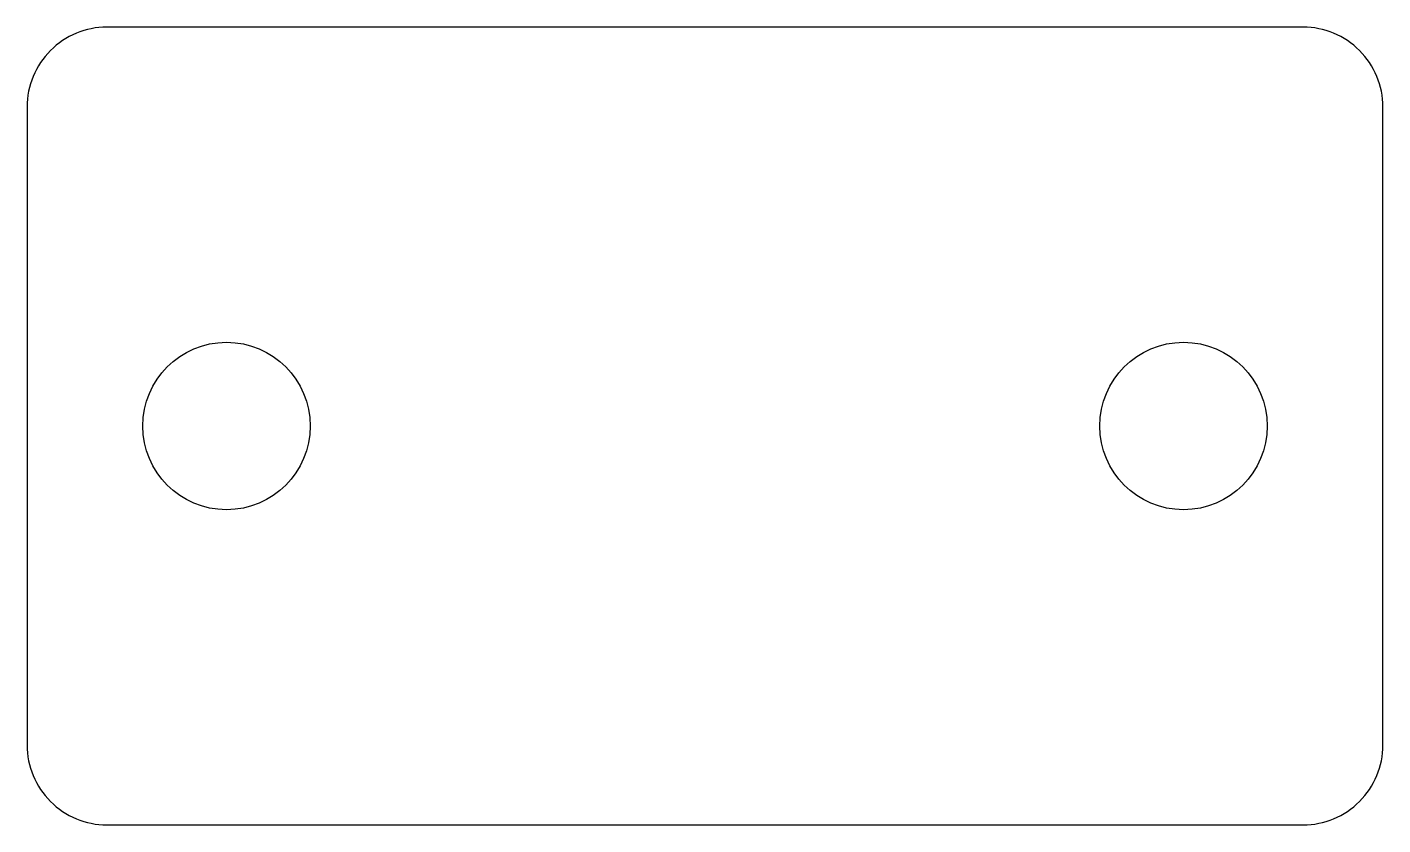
# Model space of a CAD drawing. Extents: x -21.6 to 21.6, y -12.7 to 12.7.
import ezdxf

# ---------------------------------------------------------------- set-up
doc = ezdxf.new("R2010")
doc.units = 0
doc.layers.add('LAYER1', color=7, linetype='continuous')

msp = doc.modelspace()

# ---------------------------------------------------------------- linework, layer by layer
at = {"layer": 'LAYER1', "color": 0}
msp.add_lwpolyline([(-19.05, -12.7), (19.05, -12.7, 0.414214), (21.59, -10.16), (21.59, 10.16, 0.414214), (19.05, 12.7), (-19.05, 12.7, 0.414214), (-21.59, 10.16), (-21.59, -10.16, 0.414214)], format="xyb", close=True, dxfattribs=at)
for centre in [(-15.24, 0), (15.24, 0)]:
    msp.add_circle(centre, 2.667, dxfattribs=at)

doc.saveas('drawing.dxf')
